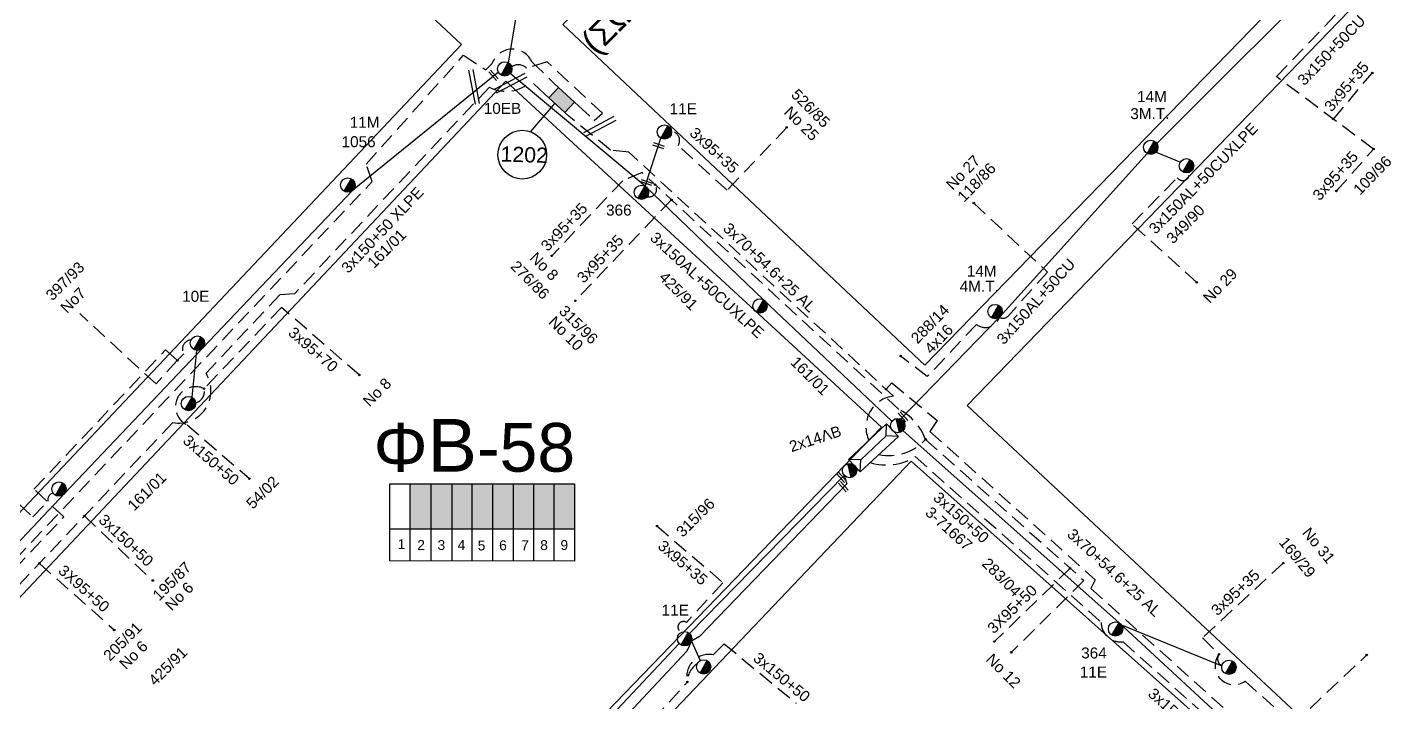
# Model space of a CAD drawing. Header units: millimetres. Extents: x 855 to 3091, y 750 to 2767.
# Drawn here: x 1065.1 to 1287.1, y 1151.4 to 1262.2 of the extents above; entities that cross this region are included whole.
import ezdxf
from ezdxf.enums import TextEntityAlignment as Align

# ---------------------------------------------------------------- set-up
doc = ezdxf.new("R2010")
doc.units = ezdxf.units.MM
doc.linetypes.add('DASHED', pattern=[19.05, 12.7, -6.35])
for name, color, linetype, lineweight in [('3x150+50', 7, 'Continuous', 30), ('3x150+50 XLPE', 7, 'SYN_LINE', 30), ('3x150+50CU', 7, 'Continuous', 30), ('3x150AL+50CU', 7, 'Continuous', 30), ('3x150AL+50CUXLPE', 7, 'Continuous', 30), ('3x70+54.6+25 AL', 7, 'SYN_LINE', 30), ('3x95+35', 7, 'Continuous', 30), ('3X95+50', 7, 'Continuous', 30), ('3x95+70', 7, 'Continuous', 30), ('4x16', 7, 'Continuous', 30), ('Υπόβαθρο ΔΕΗ', 7, 'Continuous', 30)]:
    doc.layers.add(name, color=color, linetype=linetype, lineweight=lineweight)
for name, color, linetype in [('Link Box 4 Διευθύνσεων', 7, 'Continuous'), ('Pillar OTE', 7, 'Continuous'), ('TEXT ΚΑΛΩΔΙΩΝ', 7, 'Continuous'), ('Άγνωστα', 7, 'Continuous'), ('Καλώδια ΧΤ   3x150AL+50CU', 7, 'DASHED'), ('Μηχανική τομή', 7, 'Continuous'), ('Στύλος ΦΜ', 7, 'Continuous'), ('Στύλος ΦΜ @ 1', 7, 'Continuous'), ('Συνδέσεις', 7, 'Continuous'), ('Τομή', 7, 'Continuous'), ('Υποσταθμός εναέριος 2 στύλων', 7, 'Continuous'), ('Υποσταθμός πόλεως', 7, 'Continuous')]:
    doc.layers.add(name, color=color, linetype=linetype)
doc.styles.add('arial', font='arial.ttf')
doc.styles.get("Standard").update_dxf_attribs({"font": 'arial.ttf'})
doc.linetypes.add('SYN_LINE', pattern='A,0.5,-0.0001,["/\\/\\/\\/",Standard,S=0.1,R=0,X=0,Y=-0.05],-0.25', length=0.7501)

# ---------------------------------------------------------------- blocks, each defined once
blk = doc.blocks.new('ΥΠΑΡΧΩΝ ΤΣΙΜΕΝΤΕΝΙΟΣ ΣΤΥΛΟΣ')
at = {"layer": 'Στύλος ΦΜ'}
blk.add_hatch(color=7, dxfattribs=at).paths.add_polyline_path([(-1.29, -2.28, 0.574793), (2.62, 0, 0.268822), (1.3, 2.27)])
at = {"layer": 'Στύλος ΦΜ', "color": 7}
blk.add_line((-1.29, -2.28), (1.3, 2.27), dxfattribs=at)
blk.add_circle((0, 0), 2.62, dxfattribs=at)
at = {"layer": 'Στύλος ΦΜ', "flags": 4}
for tag, p in [('ΑΡΙΘΜΟΣ', (-4.68, 8.05)), ('ΤΥΠΟΣ', (-4.91, 3.03))]:
    blk.add_attdef(tag, p, '', height=4, dxfattribs=at)
blk = doc.blocks.new('LINK BOX 4 ΑΝΑΧΩΡΗΣΕΩΝ')
at = {"layer": 'Link Box 4 Διευθύνσεων', "ltscale": 40}
blk.add_hatch(color=256, dxfattribs=at).paths.add_polyline_path([(-3.54, 0), (-3.54, -4.67), (3.54, -4.67), (3.54, 0)])
for p, q in [((-3.54, 0), (-5.33, 0)), ((5.33, 0), (3.54, 0)), ((-3.54, -4.67), (-5.33, -4.67)), ((5.33, -4.67), (3.54, -4.67))]:
    blk.add_line(p, q, dxfattribs=at)
blk.add_lwpolyline([(-3.54, -4.67), (-3.54, 0), (3.54, 0), (3.54, -4.67)], close=True, dxfattribs=at)
blk = doc.blocks.new('ΥΠΟΣΤΑΘΜΟΣ ΕΝΑΕΡΙΟΣ ΕΠΙ 2 ΣΤΥΛΩΝ')
at = {"layer": 'Υποσταθμός εναέριος 2 στύλων', "linetype": 'Continuous'}
for points in [[(-11.97, -2.11, 0.574793), (-8.45, -0.07, 0.268822), (-9.64, 1.98)], [(9.68, -2.15, 0.574793), (13.19, -0.1, 0.268822), (12.01, 1.95)]]:
    blk.add_hatch(color=256, dxfattribs=at).paths.add_polyline_path(points)
for p, q in [((-11.97, -2.11), (-9.64, 1.98)), ((9.68, -2.15), (12.01, 1.95))]:
    blk.add_line(p, q, dxfattribs=at)
for centre in [(-10.81, -0.07), (10.84, -0.1)]:
    blk.add_circle(centre, 2.36, dxfattribs=at)
at = {"layer": 'Υποσταθμός πόλεως', "linetype": 'Continuous', "ltscale": 40}
blk.add_lwpolyline([(-8.57, 2.82), (8.57, 2.82), (8.57, -2.82), (-8.57, -2.82)], close=True, dxfattribs=at)
for points in [[(-5.75, 0), (-8.57, 2.82)], [(-8.57, -2.82), (-5.75, 0)], [(-5.75, 0), (5.75, 0)], [(5.75, 0), (8.57, 2.82)], [(8.57, -2.82), (5.75, 0)]]:
    blk.add_lwpolyline(points, dxfattribs=at)
at = {"layer": 'Υποσταθμός εναέριος 2 στύλων', "ltscale": 40, "flags": 1}
for tag, p in [('ΜΕΤΑΣΧΗΜΑΤΙΣΜΟΣ', (14.09, 2.51)), ('ΙΣΧΥΣ', (14.07, -0.28)), ('ΑΡΙΘΜΟΣ', (14.19, -3))]:
    blk.add_attdef(tag, p, '', height=1.8, dxfattribs=at)
blk = doc.blocks.new('_ΣΥΝΔΕΣΗ')
at = {"layer": 'Συνδέσεις', "linetype": 'SYN_LINE', "ltscale": 40}
blk.add_hatch(color=256, dxfattribs=at).paths.add_polyline_path([(0.5, -0.01, 1), (-0.5, -0.01, 1)])
at = {"layer": 'Συνδέσεις'}
blk.add_circle((0, -0.01), 0.5, dxfattribs=at)
blk = doc.blocks.new('ΤΟΜΗ')
at = {"layer": 'Τομή', "ltscale": 40}
for p, q in [((-5.68, 0), (17.06, 0)), ((-5.68, -2.77), (17.06, -2.77))]:
    blk.add_line(p, q, dxfattribs=at)
blk = doc.blocks.new('ΜΗΧΑΝΙΚΗ ΤΟΜΗ')
at = {"layer": 'Μηχανική τομή', "ltscale": 40}
for p, q in [((-1.89, 0.78), (5.69, 0.78)), ((-1.89, -0.77), (5.69, -0.77))]:
    blk.add_line(p, q, dxfattribs=at)

msp = doc.modelspace()

# ---------------------------------------------------------------- hatches: boundary and pattern name
at = {"layer": 'Καλώδια ΧΤ   3x150AL+50CU', "linetype": 'DASHED', "lineweight": -3, "ltscale": 0.2}
h = msp.add_hatch(color=6, dxfattribs=at)
h.dxf.hatch_style = 1
h.paths.add_polyline_path([(1131.52, 1187.18), (1128.08, 1187.18), (1128.08, 1179.81), (1131.52, 1179.81)])
h = msp.add_hatch(color=85, dxfattribs=at)
h.dxf.hatch_style = 1
h.paths.add_polyline_path([(1131.52, 1179.81), (1134.96, 1179.81), (1134.96, 1187.18), (1131.52, 1187.18)])
h = msp.add_hatch(color=1, dxfattribs=at)
h.dxf.hatch_style = 1
h.paths.add_polyline_path([(1138.26, 1187.17), (1134.96, 1187.18), (1134.96, 1179.81), (1138.26, 1179.81)])
h = msp.add_hatch(color=5, dxfattribs=at)
h.dxf.hatch_style = 1
h.paths.add_polyline_path([(1141.64, 1187.17), (1138.26, 1187.17), (1138.26, 1179.81), (1141.64, 1179.8)])
h = msp.add_hatch(color=27, dxfattribs=at)
h.dxf.hatch_style = 1
h.paths.add_polyline_path([(1141.64, 1179.8), (1145.04, 1179.8), (1145.04, 1187.17), (1141.64, 1187.17)])
h = msp.add_hatch(color=151, dxfattribs=at)
h.dxf.hatch_style = 1
h.paths.add_polyline_path([(1145.04, 1179.8), (1148.44, 1179.8), (1148.44, 1187.17), (1145.04, 1187.17)])
h = msp.add_hatch(color=2, dxfattribs=at)
h.dxf.hatch_style = 1
h.paths.add_polyline_path([(1148.38, 1179.8), (1151.77, 1179.8), (1151.77, 1187.17), (1148.38, 1187.17)])
h = msp.add_hatch(color=133, dxfattribs=at)
h.dxf.hatch_style = 1
h.paths.add_polyline_path([(1151.7, 1179.8), (1155.09, 1179.79), (1155.09, 1187.17), (1151.7, 1187.17)])

# ---------------------------------------------------------------- linework, layer by layer
at = {"layer": '3x150+50', "color": 30, "linetype": 'DASHED', "lineweight": -3, "ltscale": 0.2}
msp.add_lwpolyline([(1089.82, 1207.45), (1086.33, 1203.61), (1073.79, 1215.15)], dxfattribs=at)
for points in [[(1030.63, 1156.69), (1039.55, 1148.27), (1071.19, 1181.77), (1066.28, 1186.3), (1087.91, 1209.2), (1089.82, 1207.45), (1090.89, 1208.54, -0.570111), (1092.08, 1210.82, 76.143411)], [(1094.23, 1202.82, 1.007), (1091.43, 1196.88), (1101.67, 1188.04)]]:
    msp.add_lwpolyline(points, format="xyb", dxfattribs=at)
at = {"layer": '3x150+50', "color": 27, "linetype": 'DASHED', "lineweight": -3, "ltscale": 0.2}
msp.add_lwpolyline([(1205.09, 1192.01, 0.263159), (1212.76, 1194.48), (1238.76, 1171.31), (1226.84, 1159.51)], format="xyb", dxfattribs=at)
at = {"layer": '3x150+50', "color": 2, "linetype": 'DASHED', "lineweight": -3, "ltscale": 0.2}
for points in [[(1203.67, 1190.68, 0.218904), (1211.07, 1191.66), (1241.61, 1164.44, 0.454454), (1245.19, 1161.25), (1277.17, 1132.75), (1273.18, 1128.72)], [(1033.06, 1159.26), (1037.06, 1155.47), (1063.87, 1183.85), (1066.11, 1181.76), (1068.57, 1184.34, -0.388179), (1069.4, 1185.69, -0.786385)]]:
    msp.add_lwpolyline(points, format="xyb", dxfattribs=at)
at = {"layer": '3x150+50', "color": 85, "linetype": 'DASHED', "lineweight": -3, "ltscale": 0.2}
msp.add_lwpolyline([(1074.55, 1181.91), (1085.8, 1171.3)], dxfattribs=at)
at = {"layer": '3x150+50', "color": 6, "linetype": 'DASHED', "lineweight": -3, "ltscale": 0.2}
for points in [[(1173.62, 1154.66, -0.542815), (1177.85, 1159.12), (1179.65, 1160.92), (1191.5, 1151.15)], [(1180.13, 1128.26), (1162.94, 1142.84), (1173.62, 1154.66, -0.263326), (1175.21, 1157.6, 23.193159)]]:
    msp.add_lwpolyline(points, format="xyb", dxfattribs=at)
at = {"layer": '3x150+50 XLPE', "color": 5, "linetype": 'DASHED', "lineweight": -3, "ltscale": 0.2}
for points in [[(1031.48, 1157.59), (1039.67, 1149.85), (1121.86, 1236.87), (1120.85, 1239.69), (1136.83, 1257.57), (1140.52, 1255.19), (1141.52, 1256.17, -0.691076), (1148.12, 1256.42), (1151.8, 1252.91)], [(1155.71, 1249.29), (1158.32, 1246.87), (1159.65, 1248.04), (1150.56, 1256.52), (1147.18, 1255.45, 0.379514), (1144.75, 1255.64, -3.053199)]]:
    msp.add_lwpolyline(points, format="xyb", dxfattribs=at)
at = {"layer": '3x150+50 XLPE', "color": 85, "linetype": 'DASHED', "lineweight": -3, "ltscale": 0.2}
msp.add_lwpolyline([(1150.22, 1251.19), (1147.89, 1253.34, -0.335603), (1141.09, 1252.35), (1109.09, 1218.41), (1106.64, 1218.22), (1094.54, 1205.34, -0.650246), (1089.09, 1197.24), (1058.23, 1164.7, -0.493427), (1055.7, 1160.05, 1.271072)], format="xyb", dxfattribs=at)
at = {"layer": '3x150+50 XLPE', "color": 133, "linetype": 'DASHED', "lineweight": -3, "ltscale": 0.2}
msp.add_lwpolyline([(1206.27, 1202.73), (1207.2, 1203.77), (1214.65, 1197.61), (1213.47, 1195.8), (1240.64, 1171.42), (1239.92, 1170.01), (1281.19, 1132.83), (1268.65, 1119.15), (1267.3, 1120.07), (1243.35, 1095.03), (1244.42, 1093.04)], dxfattribs=at)
at = {"layer": '3x150+50CU', "color": 5, "linetype": 'DASHED', "lineweight": -3, "ltscale": 0.2}
msp.add_lwpolyline([(1286.35, 1242.17), (1270.38, 1254.07), (1281.69, 1265.84, 0.433212), (1283.34, 1266.93)], format="xyb", dxfattribs=at)
at = {"layer": '3x150AL+50CU', "color": 5, "linetype": 'DASHED', "lineweight": -3, "ltscale": 0.2}
msp.add_lwpolyline([(1220.68, 1233.29), (1232.76, 1221.96), (1226.3, 1214.75, -0.368726), (1224.89, 1214.56, -3.394362)], format="xyb", dxfattribs=at)
at = {"layer": '3x150AL+50CUXLPE', "color": 133, "linetype": 'DASHED', "lineweight": -3, "ltscale": 0.2}
msp.add_lwpolyline([(1203.47, 1194.3, -0.517461), (1207.5, 1201.59), (1163.98, 1241.67), (1161.01, 1242.01), (1154.13, 1247.57)], format="xyb", dxfattribs=at)
at = {"layer": '3x150AL+50CUXLPE', "color": 27, "linetype": 'DASHED', "lineweight": -3, "ltscale": 0.2}
for points in [[(1212.76, 1194.48, 0.182443), (1208.38, 1199.42), (1166.17, 1238.3)], [(1168.3, 1236.34, -0.716729), (1167.04, 1234.36, 0.764324)]]:
    msp.add_lwpolyline(points, format="xyb", dxfattribs=at)
at = {"layer": '3x150AL+50CUXLPE', "color": 5, "linetype": 'DASHED', "lineweight": -3, "ltscale": 0.2}
msp.add_lwpolyline([(1257.3, 1220.28), (1246.67, 1229.88), (1254.11, 1237.47, 0.835481), (1256.05, 1238.32, -2.602385)], format="xyb", dxfattribs=at)
at = {"layer": '3x70+54.6+25 AL', "color": 5, "linetype": 'SYN_LINE', "lineweight": -3, "ltscale": 15}
for points in [[(1250.76, 1243.07), (1282.01, 1274.32), (1316.46, 1310.1), (1337.9, 1332.13)], [(1208.61, 1197.81), (1224.89, 1214.56), (1249.17, 1241.44)]]:
    msp.add_lwpolyline(points, dxfattribs=at)
at = {"layer": '3x70+54.6+25 AL', "color": 6, "linetype": 'SYN_LINE', "lineweight": -3, "ltscale": 10}
msp.add_lwpolyline([(1145.79, 1265.79), (1144.2, 1256.36)], dxfattribs=at)
at = {"layer": '3x70+54.6+25 AL', "color": 2, "linetype": 'SYN_LINE', "lineweight": -3, "ltscale": 15}
msp.add_lwpolyline([(1142.58, 1254.79), (1118.61, 1235.38), (1094.03, 1209.53), (1071.37, 1185.66), (1053.53, 1166.81), (1022.38, 1132.64), (1017.73, 1121.81)], dxfattribs=at)
at = {"layer": '3x70+54.6+25 AL', "color": 1, "linetype": 'SYN_LINE', "lineweight": -3, "ltscale": 15}
msp.add_lwpolyline([(1207.23, 1197.46), (1186.14, 1217.43), (1166.67, 1236.08), (1144.53, 1254.6)], dxfattribs=at)
at = {"layer": '3x70+54.6+25 AL', "color": 1, "linetype": 'SYN_LINE', "lineweight": -3, "ltscale": 10}
msp.add_lwpolyline([(1166.67, 1236.08), (1169.27, 1243.95)], dxfattribs=at)
at = {"layer": '3x70+54.6+25 AL', "color": 5, "linetype": 'SYN_LINE', "lineweight": -3, "ltscale": 5}
msp.add_lwpolyline([(1250.62, 1241.67), (1254.61, 1240.04)], dxfattribs=at)
at = {"layer": '3x70+54.6+25 AL', "color": 30, "linetype": 'SYN_LINE', "lineweight": -3, "ltscale": 6}
msp.add_lwpolyline([(1092.24, 1201.4), (1093.01, 1209.11)], dxfattribs=at)
at = {"layer": '3x70+54.6+25 AL', "color": 85, "linetype": 'SYN_LINE', "lineweight": -3, "ltscale": 15}
for points in [[(1209.04, 1195.95), (1244.55, 1164.38), (1281.06, 1130.58)], [(1244.94, 1164.02), (1261.44, 1157.3)]]:
    msp.add_lwpolyline(points, dxfattribs=at)
at = {"layer": '3x70+54.6+25 AL', "color": 151, "linetype": 'SYN_LINE', "lineweight": -3, "ltscale": 15}
msp.add_lwpolyline([(1199.39, 1188.58), (1199.82, 1187.19), (1175.61, 1162.13), (1174.28, 1161.36), (1173.51, 1159.69), (1147.97, 1132.39), (1146.95, 1132.48), (1146.76, 1131.27), (1120.47, 1103.2), (1118.17, 1103.32)], dxfattribs=at)
at = {"layer": '3x70+54.6+25 AL', "color": 6, "linetype": 'SYN_LINE', "lineweight": -3, "ltscale": 15}
for points in [[(1199.39, 1188.58), (1173.98, 1162.6)], [(1172.27, 1160.98), (1146.83, 1133.86)]]:
    msp.add_lwpolyline(points, dxfattribs=at)
at = {"layer": '3x70+54.6+25 AL', "color": 6, "linetype": 'SYN_LINE', "lineweight": -3, "ltscale": 4}
msp.add_lwpolyline([(1174.28, 1161.36), (1175.74, 1158.17)], dxfattribs=at)
at = {"layer": '3x95+35', "color": 5, "linetype": 'DASHED', "lineweight": -3, "ltscale": 0.2}
for points in [[(1279.75, 1247.09), (1286.14, 1254.66)], [(1280.25, 1235.29), (1286.35, 1242.17)]]:
    msp.add_lwpolyline(points, dxfattribs=at)
at = {"layer": '3x95+35', "color": 1, "linetype": 'DASHED', "lineweight": -3, "ltscale": 0.2}
msp.add_lwpolyline([(1189.94, 1245.72), (1180.14, 1235.4), (1172.09, 1242.77, 0.583713), (1171.03, 1245.02, -1.048964)], format="xyb", dxfattribs=at)
at = {"layer": '3x95+35', "color": 27, "linetype": 'DASHED', "lineweight": -3, "ltscale": 0.2}
for points in [[(1166.17, 1238.3), (1163.02, 1236.97), (1151.33, 1224.64)], [(1171.01, 1233.84), (1155.19, 1217.25)]]:
    msp.add_lwpolyline(points, dxfattribs=at)
at = {"layer": '3x95+35', "color": 151, "linetype": 'DASHED', "lineweight": -3, "ltscale": 0.2}
msp.add_lwpolyline([(1168.62, 1180.28), (1179.47, 1170.95), (1173.47, 1164.43, 1.144191), (1172.69, 1162.83, 36.315161)], format="xyb", dxfattribs=at)
at = {"layer": '3x95+35', "color": 85, "linetype": 'DASHED', "lineweight": -3, "ltscale": 0.2}
for points in [[(1271.52, 1174.17), (1258.24, 1161.9), (1260.95, 1159.19, 0.452938), (1261.44, 1157.3, -10.922282)], [(1260.95, 1159.19, 0.860458), (1265.25, 1154.78), (1273.14, 1147.7), (1285.23, 1159.08)]]:
    msp.add_lwpolyline(points, format="xyb", dxfattribs=at)
at = {"layer": '3X95+50', "color": 85, "linetype": 'DASHED', "lineweight": -3, "ltscale": 0.2}
msp.add_lwpolyline([(1067.16, 1174.12), (1079.45, 1163.19)], dxfattribs=at)
at = {"layer": '3X95+50', "color": 27, "linetype": 'DASHED', "lineweight": -3, "ltscale": 0.2}
msp.add_lwpolyline([(1236.5, 1173.33), (1224.06, 1161.28)], dxfattribs=at)
at = {"layer": '3x95+70', "color": 30, "linetype": 'DASHED', "lineweight": -3, "ltscale": 0.2}
msp.add_lwpolyline([(1119.71, 1205.07), (1106.95, 1216.16), (1094.23, 1202.82, -0.405089), (1092.83, 1200.51, 56.721291)], format="xyb", dxfattribs=at)
at = {"layer": '4x16', "color": 5, "linetype": 'DASHED', "lineweight": -3, "ltscale": 0.2}
msp.add_lwpolyline([(1224.89, 1214.56, -0.523852), (1221.12, 1213.38), (1213.04, 1204.79), (1208.66, 1208.18)], format="xyb", dxfattribs=at)
at = {"layer": 'Pillar OTE', "lineweight": -3, "ltscale": 40}
for points in [[(1124.75, 1174.54), (1124.75, 1187.18), (1155.08, 1187.17), (1155.08, 1174.51), (1124.75, 1174.54)], [(1128.08, 1174.53), (1128.08, 1187.18)], [(1131.52, 1174.53), (1131.52, 1187.18)], [(1134.96, 1174.53), (1134.96, 1187.18)], [(1138.26, 1174.52), (1138.26, 1187.17)], [(1141.64, 1174.52), (1141.64, 1187.17)], [(1145.04, 1174.52), (1145.04, 1187.17)], [(1148.38, 1174.51), (1148.38, 1187.17)], [(1151.76, 1174.51), (1151.76, 1187.17)], [(1124.75, 1179.82), (1155.08, 1179.79)]]:
    msp.add_lwpolyline(points, dxfattribs=at)
at = {"layer": 'Υπόβαθρο ΔΕΗ', "lineweight": -3}
for points in [[(1276.33, 1386.51), (1335.08, 1332.67), (1212.61, 1206.69), (1153.14, 1262.65)], [(1281.22, 1142.52), (1219.57, 1200.03), (1341.76, 1326.31), (1407.15, 1266.71)], [(1075.05, 1316.75), (1136.52, 1259.36), (999.01, 1113.8), (941.45, 1174.08)], [(1205.51, 1196.48), (1143.77, 1253.34), (1006.17, 1107.25), (1065.4, 1051.33)], [(1210.4, 1190.92), (1273.79, 1134.42), (1129.64, 985.13), (1071.53, 1044.99)]]:
    msp.add_lwpolyline(points, close=True, dxfattribs=at)
msp.add_lwpolyline([(1151.84, 1249.69), (1147.83, 1245.03)], dxfattribs=at)
msp.add_circle((1146.5, 1241.25), 4, dxfattribs=at)

# ---------------------------------------------------------------- block references
at = {"layer": 'Link Box 4 Διευθύνσεων', "lineweight": -3, "xscale": 0.4999999999999999, "yscale": 0.4999999999999999, "zscale": 0.4999999999999999, "rotation": 317.2326088723634}
msp.add_blockref('LINK BOX 4 ΑΝΑΧΩΡΗΣΕΩΝ', (1153.76, 1251.1), dxfattribs=at)
at = {"layer": 'Μηχανική τομή', "lineweight": -3, "xscale": 0.25, "yscale": 0.25, "zscale": 0.25}
for p, rotation in [((1142.09, 1253.93), 131.3624634944716), ((1169.38, 1242.55), 161.6458012044486), ((1167.38, 1236.5), 161.6458012044486), ((1209.36, 1197.83), 131.3624634944716), ((1199.26, 1187.9), 131.3624634944716), ((1199.56, 1186.37), 131.3624634944716)]:
    msp.add_blockref('ΜΗΧΑΝΙΚΗ ΤΟΜΗ', p, dxfattribs=dict(at, rotation=rotation))
at = {"layer": 'Στύλος ΦΜ @ 1', "lineweight": -3, "ltscale": 40}
ref = msp.add_blockref('ΥΠΑΡΧΩΝ ΤΣΙΜΕΝΤΕΝΙΟΣ ΣΤΥΛΟΣ', (1143.62, 1255.34), dxfattribs=dict(at, xscale=0.4499999999998183, yscale=0.4499999999998183, zscale=0.4499999999998183))
ref.add_attrib('ΤΥΠΟΣ', '10EB', (1140.17, 1247.95), dxfattribs={"layer": 'Στύλος ΦΜ', "height": 1.8, "rotation": 360, "flags": 4})
ref = msp.add_blockref('ΥΠΑΡΧΩΝ ΤΣΙΜΕΝΤΕΝΙΟΣ ΣΤΥΛΟΣ', (1169.85, 1244.98), dxfattribs=dict(at, xscale=0.4499999999998183, yscale=0.4499999999998183, zscale=0.4499999999998183))
ref.add_attrib('ΤΥΠΟΣ', '11E', (1170.7, 1247.89), dxfattribs={"layer": 'Στύλος ΦΜ', "height": 1.8, "rotation": 360, "flags": 4})
ref = msp.add_blockref('ΥΠΑΡΧΩΝ ΤΣΙΜΕΝΤΕΝΙΟΣ ΣΤΥΛΟΣ', (1249.75, 1242.46), dxfattribs=dict(at, xscale=0.4499999999998183, yscale=0.4499999999998183, zscale=0.4499999999998183))
ref.add_attrib('ΤΥΠΟΣ', '3M.T.', (1246.39, 1247.09), dxfattribs={"layer": 'Στύλος ΦΜ', "height": 1.8, "rotation": 360, "flags": 4})
ref.add_attrib('ΑΡΙΘΜΟΣ', '14M', (1247.49, 1249.89), dxfattribs={"layer": 'Στύλος ΦΜ', "height": 1.8, "rotation": 360, "flags": 4})
ref = msp.add_blockref('ΥΠΑΡΧΩΝ ΤΣΙΜΕΝΤΕΝΙΟΣ ΣΤΥΛΟΣ', (1117.84, 1236.26), dxfattribs=dict(at, xscale=0.4499999999998185, yscale=0.4499999999998185, zscale=0.4499999999998185))
ref.add_attrib('ΤΥΠΟΣ', '11M', (1118.14, 1245.67), dxfattribs={"layer": 'Στύλος ΦΜ', "height": 1.8, "rotation": 360, "flags": 4})
ref.add_attrib('ΑΡΙΘΜΟΣ', '1056', (1116.81, 1242.48), dxfattribs={"layer": 'Στύλος ΦΜ', "height": 1.8, "rotation": 360, "flags": 4})
for p, xscale, yscale, zscale in [((1255.62, 1239.42), 0.4499999999998181, 0.4499999999998181, 0.4499999999998181), ((1185.56, 1216.41), 0.4499999999998183, 0.4499999999998183, 0.4499999999998183), ((1091.66, 1200.37), 0.4499999999998186, 0.4499999999998186, 0.4499999999998186), ((1070.39, 1186.32), 0.4499999999998186, 0.4499999999998186, 0.4499999999998186), ((1176.29, 1157.13), 0.4499999999998187, 0.4499999999998187, 0.4499999999998187), ((1262.59, 1157.05), 0.4499999999998183, 0.4499999999998183, 0.4499999999998183)]:
    msp.add_blockref('ΥΠΑΡΧΩΝ ΤΣΙΜΕΝΤΕΝΙΟΣ ΣΤΥΛΟΣ', p, dxfattribs=dict(at, xscale=xscale, yscale=yscale, zscale=zscale))
ref = msp.add_blockref('ΥΠΑΡΧΩΝ ΤΣΙΜΕΝΤΕΝΙΟΣ ΣΤΥΛΟΣ', (1166.08, 1235.06), dxfattribs=dict(at, xscale=0.4499999999998183, yscale=0.4499999999998183, zscale=0.4499999999998183))
ref.add_attrib('ΤΥΠΟΣ', '366', (1160.26, 1231.25), dxfattribs={"layer": 'Στύλος ΦΜ', "height": 1.8, "rotation": 360, "flags": 4})
ref = msp.add_blockref('ΥΠΑΡΧΩΝ ΤΣΙΜΕΝΤΕΝΙΟΣ ΣΤΥΛΟΣ', (1224.17, 1215.49), dxfattribs=dict(at, xscale=0.4499999999998183, yscale=0.4499999999998183, zscale=0.4499999999998183))
ref.add_attrib('ΤΥΠΟΣ', '4M.T.', (1218.36, 1218.73), dxfattribs={"layer": 'Στύλος ΦΜ', "height": 1.8, "rotation": 360, "flags": 4})
ref.add_attrib('ΑΡΙΘΜΟΣ', '14M', (1219.53, 1221.24), dxfattribs={"layer": 'Στύλος ΦΜ', "height": 1.8, "rotation": 360, "flags": 4})
ref = msp.add_blockref('ΥΠΑΡΧΩΝ ΤΣΙΜΕΝΤΕΝΙΟΣ ΣΤΥΛΟΣ', (1093.13, 1210.29), dxfattribs=dict(at, xscale=0.4499999999998186, yscale=0.4499999999998186, zscale=0.4499999999998186))
ref.add_attrib('ΤΥΠΟΣ', '10E', (1090.62, 1217.09), dxfattribs={"layer": 'Στύλος ΦΜ', "height": 1.8, "rotation": 360, "flags": 4})
ref = msp.add_blockref('ΥΠΑΡΧΩΝ ΤΣΙΜΕΝΤΕΝΙΟΣ ΣΤΥΛΟΣ', (1173.16, 1161.75), dxfattribs=dict(at, xscale=0.4499999999998187, yscale=0.4499999999998187, zscale=0.4499999999998187))
ref.add_attrib('ΤΥΠΟΣ', '11E', (1169.39, 1165.55), dxfattribs={"layer": 'Στύλος ΦΜ', "height": 1.8, "rotation": 360, "flags": 4})
ref = msp.add_blockref('ΥΠΑΡΧΩΝ ΤΣΙΜΕΝΤΕΝΙΟΣ ΣΤΥΛΟΣ', (1243.96, 1163.35), dxfattribs=dict(at, xscale=0.4499999999998183, yscale=0.4499999999998183, zscale=0.4499999999998183))
ref.add_attrib('ΤΥΠΟΣ', '364', (1238.32, 1158.51), dxfattribs={"layer": 'Στύλος ΦΜ', "height": 1.8, "rotation": 360, "flags": 4})
ref.add_attrib('ΑΡΙΘΜΟΣ', '11E', (1238.09, 1155.38), dxfattribs={"layer": 'Στύλος ΦΜ', "height": 1.8, "rotation": 360, "flags": 4})
at = {"layer": 'Συνδέσεις', "lineweight": -3, "xscale": 0.25, "yscale": 0.25, "zscale": 0.25}
for p in [(1286.14, 1254.67), (1189.94, 1245.73), (1279.75, 1247.1), (1286.35, 1242.18), (1168.3, 1236.34), (1280.25, 1235.3), (1171.01, 1233.84), (1220.68, 1233.3), (1151.33, 1224.64), (1257.3, 1220.28), (1155.2, 1217.25), (1089.82, 1207.45), (1208.66, 1208.18), (1119.71, 1205.07), (1094.23, 1202.82), (1206.27, 1202.73), (1212.76, 1194.49), (1101.67, 1188.05), (1074.55, 1181.91), (1168.62, 1180.28), (1067.16, 1174.12), (1271.52, 1174.17), (1236.5, 1173.33), (1085.8, 1171.31), (1079.45, 1163.19), (1224.06, 1161.29), (1226.84, 1159.52), (1260.95, 1159.19), (1285.23, 1159.08), (1173.62, 1154.66)]:
    msp.add_blockref('_ΣΥΝΔΕΣΗ', p, dxfattribs=at)
at = {"layer": 'Τομή', "lineweight": -3, "xscale": 0.2499999999999999, "yscale": 0.2499999999999999, "zscale": 0.2499999999999999}
for p, rotation in [((1138.54, 1250.92), 100.9358341259291), ((1145.97, 1253.32), 207.8385159878481), ((1160.63, 1246.22), 207.8385159878481)]:
    msp.add_blockref('ΤΟΜΗ', p, dxfattribs=dict(at, rotation=rotation))
at = {"layer": 'Υποσταθμός εναέριος 2 στύλων', "lineweight": -3, "xscale": 0.5, "yscale": 0.5, "zscale": 0.5, "rotation": 43.07616802180018}
msp.add_blockref('ΥΠΟΣΤΑΘΜΟΣ ΕΝΑΕΡΙΟΣ ΕΠΙ 2 ΣΤΥΛΩΝ', (1204.19, 1193.09), dxfattribs=at)

# ---------------------------------------------------------------- texts
at = {"lineweight": -3, "ltscale": 30, "char_height": 1.63, "width": 11.2573, "attachment_point": 1}
for s, insert in [('1', (1126, 1178.1)), ('2', (1129.24, 1177.96)), ('3', (1132.57, 1177.96)), ('4', (1135.87, 1177.96)), ('5', (1139.17, 1177.88)), ('6', (1142.69, 1177.91)), ('7', (1146.32, 1177.91)), ('8', (1149.44, 1177.94)), ('9', (1152.77, 1177.96))]:
    msp.add_mtext(s, dxfattribs=dict(at, insert=insert))
at = {"layer": 'TEXT ΚΑΛΩΔΙΩΝ', "linetype": 'Continuous', "lineweight": -3, "ltscale": 0.2}
for s, rotation, p in [('3x150+50CU', 46.1566, (1279.43, 1258.41)), ('3x95+35', 49.8427, (1281.91, 1252.45)), ('3x95+35', 317.5431, (1178.03, 1241.98)), ('3x150AL+50CUXLPE', 45.5819, (1258.38, 1237.37)), ('3x95+35', 48.4503, (1280.06, 1237.79)), ('3x150+50 XLPE', 46.6852, (1123.49, 1228.88)), ('3x95+35', 46.5121, (1153.36, 1229.39)), ('3x70+54.6+25 AL', 316.249, (1187.13, 1222.74)), ('3x95+35', 46.3724, (1159.29, 1224.16)), ('3x150AL+50CUXLPE', 317.3565, (1176.87, 1219.85)), ('3x150AL+50CU', 48.1305, (1230.87, 1217.15)), ('3x95+70', 319.0055, (1112.15, 1209.26)), ('4x16', 46.7879, (1214.92, 1210.98)), ('3x150+50', 319.1877, (1095.37, 1191.1)), ('3x150+50', 318.2906, (1218.61, 1181.67)), ('3x150+50', 316.6943, (1081.41, 1177.92)), ('3x70+54.6+25 AL', 317.208, (1243.76, 1172.62)), ('3x95+35', 319.2841, (1172.87, 1174.25)), ('3X95+50', 318.3387, (1074.5, 1170)), ('3x95+35', 42.7249, (1263.65, 1169.36)), ('3X95+50', 44.0972, (1226.98, 1166.62)), ('3x150+50', 320.5095, (1189.13, 1155.44)), ('3x150+50xlpe', 318.2906, (1255.62, 1147.92))]:
    msp.add_text(s, height=1.8, rotation=rotation, dxfattribs=at).set_placement(p, align=Align.MIDDLE_CENTER)
at = {"layer": 'Άγνωστα', "lineweight": -3, "ltscale": 40, "char_height": 1.8, "width": 12.7137, "attachment_point": 1, "style": 'arial'}
for s, insert, rotation in [('526/85', (1191.8, 1252.24), 314.9709), ('No 25', (1190.64, 1249.38), 314.9709), ('No 27', (1215.92, 1236.56), 45.7514), ('\\pt3.6;109/96', (1282.83, 1235.75), 45.7514), ('118/86', (1217.8, 1234.6), 45.7514), ('\\pt3.6;349/90', (1252.12, 1227.73), 45.7514), ('161/01', (1120.86, 1223.74), 44.9821), ('No 8', (1148.86, 1225.43), 314.9821), ('397/93', (1068.02, 1218.41), 44.9821), ('276/86', (1145.7, 1224.03), 314.9821), ('425/91', (1170.09, 1222.24), 314.9821), ('\\pt3.6;No 29', (1258.15, 1217.96), 45.7514), ('No7', (1070.43, 1216.35), 44.9821), ('315/96', (1153.66, 1216.68), 314.9821), ('\\pt3.6;288/14', (1210.15, 1211.33), 45.7514), ('No 10', (1151.94, 1214.9), 314.9821), ('161/01', (1191.7, 1208.29), 314.9821), ('No 8', (1120.11, 1201.01), 44.9821), ('2x14ΛΒ', (1190.16, 1194.09), 17.9937), ('161/01', (1081.47, 1183.87), 44.9821), ('54/02', (1100.95, 1184.19), 44.9821), ('315/96', (1171.59, 1179.58), 44.9821), ('3-71667', (1213.76, 1183.59), 318), ('No 31', (1275.9, 1180.23), 309.5007), ('169/29', (1272.08, 1178.67), 309.5007), ('195/87', (1085.58, 1169.12), 44.9821), ('283/04', (1223.16, 1175.21), 314.9821), ('No 6', (1087.63, 1167.48), 44.9821), ('205/91', (1077.48, 1159.22), 44.9821), ('No 6', (1080.11, 1157.85), 44.9821), ('425/91', (1084.91, 1155.17), 44.9821), ('No 12', (1223.82, 1159.49), 314.9821)]:
    msp.add_mtext(s, dxfattribs=dict(at, insert=insert, rotation=rotation))
at = {"layer": 'Άγνωστα', "lineweight": -3, "insert": (1142.98, 1242.63), "char_height": 2.5, "width": 13.4112, "attachment_point": 1, "rotation": 358.1643}
msp.add_mtext('1202', dxfattribs=at)
at = {"layer": 'Υπόβαθρο ΔΕΗ', "lineweight": -3}
msp.add_text('(ΣΩΚΡΑΤΟΥΣ)', height=4, rotation=45.1562, dxfattribs=at).set_placement((1170.42, 1272.18), align=Align.MIDDLE_CENTER)
at = {"layer": 'Υπόβαθρο ΔΕΗ', "lineweight": -3, "insert": (1122.05, 1197.85), "char_height": 8, "width": 84.6573, "attachment_point": 1}
msp.add_mtext('Φ{\\H1.0833x;B}-58', dxfattribs=at)

doc.saveas('drawing.dxf')
